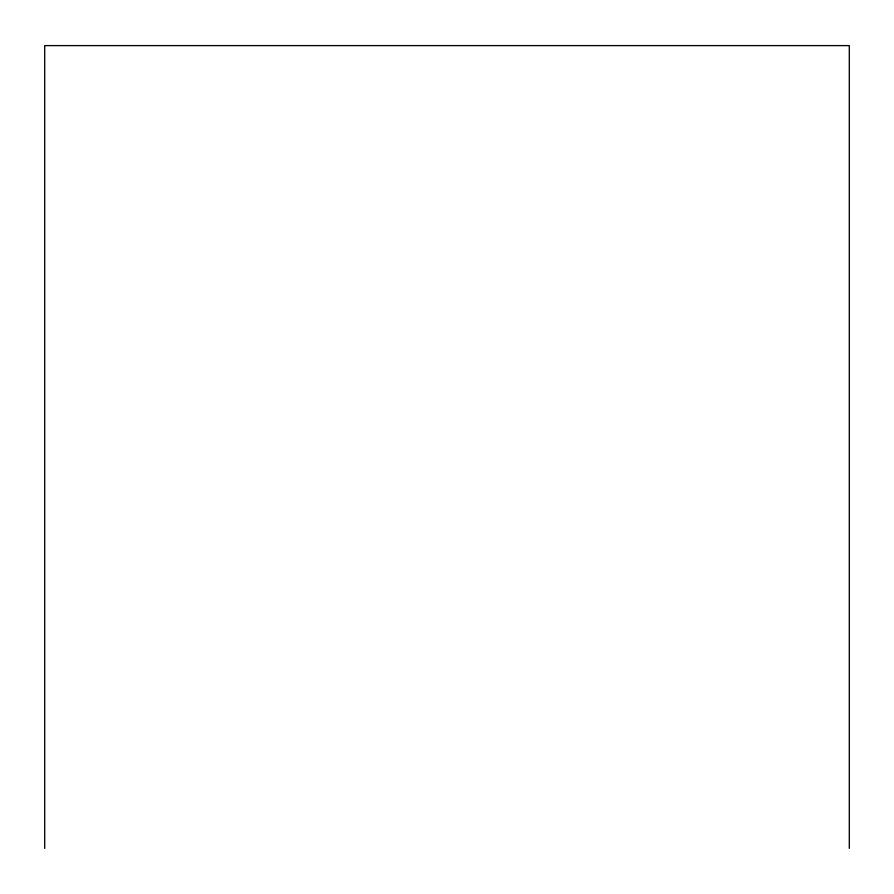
<?xml version="1.0" encoding="UTF-8"?>
<svg xmlns="http://www.w3.org/2000/svg" width="894" height="894" viewBox="0 0 894 894"><rect width="100%" height="100%" fill="white"/><g stroke="black" fill="none" stroke-linecap="round" stroke-linejoin="round"><path stroke-width="1.34" d="M849.3 848.395L849.3 45.605L44.7 45.605L44.7 848.395"/></g></svg>
